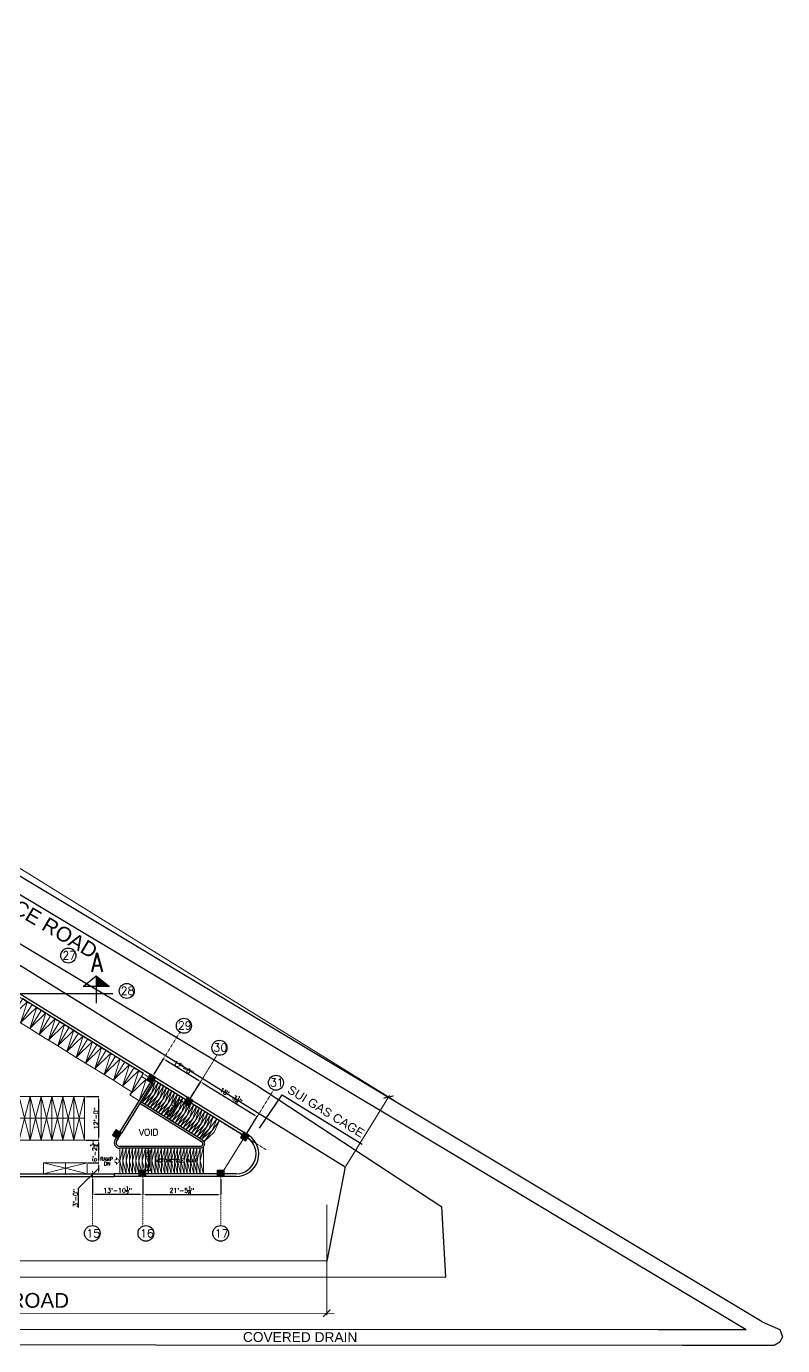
# Model space of a CAD drawing. Header units: inches. Extents: x -110725 to 51121, y 8404 to 44825.
# Drawn here: x 6619 to 9114, y 20005 to 24357 of the extents above; entities that cross this region are included whole.
import ezdxf

# ---------------------------------------------------------------- set-up
doc = ezdxf.new("R2010")
doc.units = ezdxf.units.IN
doc.header["$LTSCALE"] = 0.1
doc.header["$MEASUREMENT"] = 0
doc.linetypes.add('CENTER', pattern=[2, 1.25, -0.25, 0.25, -0.25])
doc.layers.get('0').update_dxf_attribs({"color": 1, "lineweight": 0})
doc.layers.get('Defpoints').update_dxf_attribs({"lineweight": 0})
for name, color, linetype in [('building', 6, 'Continuous'), ('Column Hatch', 7, 'Continuous'), ('COLUMNS', 200, 'Continuous'), ('GF', 1, 'Continuous'), ('GFT', 4, 'Continuous'), ('GFW', 5, 'Continuous'), ('road', 8, 'Continuous')]:
    doc.layers.add(name, color=color, linetype=linetype)
for name, color, linetype, lineweight in [('CAR', 4, 'Continuous', 0), ('dim', 252, 'Continuous', 0), ('GRID', 8, 'CENTER', 0), ('ramp', 3, 'Continuous', 20), ('TEXT', 3, 'Continuous', 0)]:
    doc.layers.add(name, color=color, linetype=linetype, lineweight=lineweight)
doc.styles.add('EHSAN', font='arial.ttf', dxfattribs={"height": 54})
doc.styles.add('ROMAND', font='romand.shx')
doc.styles.get("Standard").update_dxf_attribs({"font": 'arial.ttf'})
doc.styles.add('style1', font='simplex.shx', dxfattribs={"width": 0.8})
doc.dimstyles.new('DIM', dxfattribs={"dimtxt": 15, "dimasz": 9, "dimexe": 0.25, "dimexo": 3, "dimgap": 0.125, "dimtad": 1, "dimdec": 3, "dimzin": 3, "dimdsep": 46, "dimlunit": 4, "dimtxsty": 'ROMAND', "dimcen": 0.125, "dimaunit": 1, "dimadec": 0, "dimazin": 0, "dimtfac": 0.75, "dimtdec": 3, "dimtix": 1, "dimtofl": 0, "dimtmove": 2, "dimatfit": 3, "dimfxl": 1, "dimtolj": 1, "dimtzin": 3, "dimarcsym": 1})
doc.dimstyles.new('DIM1', dxfattribs={"dimtxt": 54, "dimasz": 6, "dimexe": 6, "dimexo": 3, "dimgap": 1, "dimtad": 0, "dimzin": 0, "dimdsep": 46, "dimlunit": 4, "dimtxsty": 'EHSAN', "dimblk": 'ARCHTICK', "dimcen": 3, "dimdle": 6, "dimclrd": 4, "dimclre": 4, "dimclrt": 6, "dimadec": 0, "dimazin": 0, "dimtfac": 1, "dimtofl": 0, "dimtmove": 1, "dimatfit": 3, "dimldrblk": 'ARCHTICK', "dimfxl": 4, "dimtolj": 1, "dimtzin": 3, "dimlwd": -1, "dimlwe": -1, "dimarcsym": 0})
doc.dimstyles.get("Standard").update_dxf_attribs({"dimtxt": 0.18, "dimasz": 0.18, "dimexe": 0.18, "dimexo": 0.0625, "dimgap": 0.09, "dimtad": 0, "dimtih": 1, "dimtoh": 1, "dimdec": 4, "dimzin": 0, "dimdsep": 46, "dimtxsty": 'Standard', "dimcen": 0.09, "dimadec": 0, "dimazin": 0, "dimtfac": 1, "dimtdec": 4, "dimtofl": 0, "dimtmove": 0, "dimatfit": 3, "dimfxl": 1, "dimtolj": 1, "dimtzin": 0, "dimarcsym": 0})

# ---------------------------------------------------------------- blocks, each defined once
blk = doc.blocks.new('_ArchTick')
at = {"color": 0, "linetype": 'ByBlock', "const_width": 0.15}
blk.add_lwpolyline([(-0.5, -0.5), (0.5, 0.5)], dxfattribs=at)
blk = doc.blocks.new('*D1984')
at = {"layer": 'Defpoints', "color": 0, "transparency": 16777216}
for p in [(632.9, 20479.4, 1175.7), (7610.6, 20472.2, 1175.7), (632.5, 20119)]:
    blk.add_point(p, dxfattribs=at)
at = {"layer": 'dim', "color": 4, "transparency": 16777216}
for p, q in [((632.9, 20476.4), (632.5, 20113)), ((7610.6, 20469.2), (7610.2, 20105.8)), ((608.5, 20119), (4029.8, 20115.5)), ((7634.2, 20111.7), (4300.3, 20115.2))]:
    blk.add_line(p, q, dxfattribs=at)
at = {"layer": 'dim', "color": 4, "transparency": 16777216, "xscale": 24, "yscale": 24, "zscale": 24}
for p, rotation in [((632.5, 20119), 179.9406067498752), ((7610.2, 20111.8), 359.9406067498751)]:
    blk.add_blockref('_ArchTick', p, dxfattribs=dict(at, rotation=rotation))
at = {"layer": 'dim', "color": 6, "transparency": 16777216, "insert": (4165.1, 20163.9), "char_height": 54, "attachment_point": 5, "rotation": 359.9406, "style": 'EHSAN'}
blk.add_mtext('\\A1;581\'-5{\\H1x;\\S3/4;}"', dxfattribs=at)
blk = doc.blocks.new('*D1985')
at = {"layer": 'Defpoints', "color": 0, "transparency": 16777216}
for p in [(4213.6, 23059.7), (4070.8, 22829.6), (7671.2, 20595.2, 1175.7)]:
    blk.add_point(p, dxfattribs=at)
at = {"layer": 'dim', "color": 4, "transparency": 16777216}
for p, q in [((4072.4, 22832.1), (4216.7, 23064.8)), ((4193.2, 23072.3), (5899.6, 22013.3)), ((7834.4, 20812.6), (6128, 21871.6)), ((7672.8, 20597.7), (7817.1, 20830.4))]:
    blk.add_line(p, q, dxfattribs=at)
at = {"layer": 'dim', "color": 4, "transparency": 16777216, "xscale": 24, "yscale": 24, "zscale": 24}
for p, rotation in [((4213.6, 23059.7), 148.1765203500402), ((7814, 20825.3), 328.1765203500402)]:
    blk.add_blockref('_ArchTick', p, dxfattribs=dict(at, rotation=rotation))
at = {"layer": 'dim', "color": 6, "transparency": 16777216, "insert": (6013.8, 21942.5), "char_height": 54, "attachment_point": 5, "rotation": 328.1765, "style": 'EHSAN'}
blk.add_mtext('\\A1;353\'-1{\\H1x;\\S1/2;}"', dxfattribs=at)
blk = doc.blocks.new('*D3151')
at = {"layer": 'Defpoints', "color": 0, "transparency": 16777216}
for p in [(7139.4, 20806.7), (7087, 20754.4), (7101.5, 20745.4)]:
    blk.add_point(p, dxfattribs=at)
at = {"layer": 'dim', "color": 0, "lineweight": -2, "transparency": 16777216}
for p, q in [((7120.2, 20808), (7091.8, 20762)), ((7136.8, 20808.3), (7124.7, 20815.8)), ((7098.9, 20747), (7086.8, 20754.5))]:
    blk.add_line(p, q, dxfattribs=at)
at = {"layer": 'dim', "color": 0, "transparency": 16777216}
for points in [[(7118.9, 20808.8), (7121.5, 20807.2), (7124.9, 20815.6)], [(7090.5, 20762.8), (7093, 20761.2), (7087, 20754.4)]]:
    blk.add_solid(points, dxfattribs=at)
at = {"layer": 'dim', "color": 0, "transparency": 16777216, "insert": (7098.3, 20789.8), "char_height": 15, "attachment_point": 5, "rotation": 58.2678, "style": 'ROMAND'}
blk.add_mtext('\\A1;6\'-0"', dxfattribs=at)
blk = doc.blocks.new('*D3152')
at = {"layer": 'Defpoints', "color": 0, "transparency": 16777216}
for p in [(7012, 20656.5), (7027.4, 20656.5), (7012, 20584.5)]:
    blk.add_point(p, dxfattribs=at)
at = {"layer": 'dim', "color": 0, "lineweight": -2, "transparency": 16777216}
for p, q in [((7015, 20656.5), (7027.7, 20656.5)), ((7027.4, 20593.5), (7027.4, 20647.5)), ((7015, 20584.5), (7027.7, 20584.5))]:
    blk.add_line(p, q, dxfattribs=at)
at = {"layer": 'dim', "color": 0, "transparency": 16777216}
for points in [[(7025.9, 20647.5), (7028.9, 20647.5), (7027.4, 20656.5)], [(7025.9, 20593.5), (7028.9, 20593.5), (7027.4, 20584.5)]]:
    blk.add_solid(points, dxfattribs=at)
at = {"layer": 'dim', "color": 0, "transparency": 16777216, "insert": (7018.4, 20620.5), "char_height": 15, "attachment_point": 5, "rotation": 90, "style": 'ROMAND'}
blk.add_mtext('\\A1;6\'-0"', dxfattribs=at)
blk = doc.blocks.new('*D3156')
at = {"layer": 'Defpoints', "color": 0, "transparency": 16777216}
for p in [(6837.1, 20557.5), (7003.5, 20557.5), (6837.1, 20504)]:
    blk.add_point(p, dxfattribs=at)
at = {"layer": 'dim', "color": 0, "lineweight": -2, "transparency": 16777216}
for p, q in [((6837.1, 20554.5), (6837.1, 20503.7)), ((7003.5, 20554.5), (7003.5, 20503.7)), ((6994.5, 20504), (6846.1, 20504))]:
    blk.add_line(p, q, dxfattribs=at)
at = {"layer": 'dim', "color": 0, "transparency": 16777216}
for points in [[(6846.1, 20505.5), (6846.1, 20502.5), (6837.1, 20504)], [(6994.5, 20505.5), (6994.5, 20502.5), (7003.5, 20504)]]:
    blk.add_solid(points, dxfattribs=at)
at = {"layer": 'dim', "color": 0, "transparency": 16777216, "insert": (6920.3, 20517.2), "char_height": 15, "attachment_point": 5, "style": 'ROMAND'}
blk.add_mtext('\\A1;13\'-10{\\H0.75x;\\S1/2;}"', dxfattribs=at)
blk = doc.blocks.new('*D3160')
at = {"layer": 'Defpoints', "color": 0, "transparency": 16777216}
for p in [(7039.2, 20898.7), (7194.3, 20875.8), (7161.8, 20823.2)]:
    blk.add_point(p, dxfattribs=at)
at = {"layer": 'dim', "color": 0, "lineweight": -2, "transparency": 16777216}
for p, q in [((7040.8, 20901.2), (7072, 20951.7)), ((7079.5, 20946.8), (7186.7, 20880.5)), ((7163.4, 20825.8), (7194.5, 20876))]:
    blk.add_line(p, q, dxfattribs=at)
at = {"layer": 'dim', "color": 0, "transparency": 16777216}
for points in [[(7080.3, 20948), (7078.7, 20945.5), (7071.9, 20951.5)], [(7187.5, 20881.8), (7185.9, 20879.2), (7194.3, 20875.8)]]:
    blk.add_solid(points, dxfattribs=at)
at = {"layer": 'dim', "color": 0, "transparency": 16777216, "insert": (7137.9, 20921.3), "char_height": 15, "attachment_point": 5, "rotation": 328.2649, "style": 'ROMAND'}
blk.add_mtext('\\A1;12\'-0"', dxfattribs=at)
blk = doc.blocks.new('*D3161')
at = {"layer": 'Defpoints', "color": 0, "transparency": 16777216}
for p in [(7003.5, 20557.5), (7260.7, 20557.5), (7260.7, 20504)]:
    blk.add_point(p, dxfattribs=at)
at = {"layer": 'dim', "color": 0, "lineweight": -2, "transparency": 16777216}
for p, q in [((7003.5, 20554.5), (7003.5, 20503.7)), ((7260.7, 20554.5), (7260.7, 20503.7)), ((7012.5, 20504), (7251.7, 20504))]:
    blk.add_line(p, q, dxfattribs=at)
at = {"layer": 'dim', "color": 0, "transparency": 16777216}
for points in [[(7012.5, 20505.5), (7012.5, 20502.5), (7003.5, 20504)], [(7251.7, 20505.5), (7251.7, 20502.5), (7260.7, 20504)]]:
    blk.add_solid(points, dxfattribs=at)
at = {"layer": 'dim', "color": 0, "transparency": 16777216, "insert": (7132.1, 20517.2), "char_height": 15, "attachment_point": 5, "style": 'ROMAND'}
blk.add_mtext('\\A1;21\'-5{\\H0.75x;\\S1/8;}"', dxfattribs=at)
blk = doc.blocks.new('*D3162')
at = {"layer": 'Defpoints', "color": 0, "transparency": 16777216}
for p in [(7159.3, 20819.1), (7380.9, 20761.1), (7345.9, 20704.3)]:
    blk.add_point(p, dxfattribs=at)
at = {"layer": 'dim', "color": 0, "lineweight": -2, "transparency": 16777216}
for p, q in [((7160.9, 20821.6), (7194.4, 20876.1)), ((7201.9, 20871.2), (7373.2, 20765.8)), ((7347.5, 20706.9), (7381, 20761.3))]:
    blk.add_line(p, q, dxfattribs=at)
at = {"layer": 'dim', "color": 0, "transparency": 16777216}
for points in [[(7202.7, 20872.5), (7201.1, 20869.9), (7194.2, 20875.9)], [(7374, 20767.1), (7372.4, 20764.6), (7380.9, 20761.1)]]:
    blk.add_solid(points, dxfattribs=at)
at = {"layer": 'dim', "color": 0, "transparency": 16777216, "insert": (7294.5, 20829.8), "char_height": 15, "attachment_point": 5, "rotation": 328.4097, "style": 'ROMAND'}
blk.add_mtext('\\A1;18\'-3{\\H0.75x;\\S1/8;}"', dxfattribs=at)
blk = doc.blocks.new('Ar')
at = {"const_width": 1.5}
blk.add_lwpolyline([(-4.5, 0), (-4.5, 3), (-1.5, 3), (-1.5, 6), (4.5, 0), (-1.5, -6), (-1.5, -2.25), (-4.5, -2.25)], close=True, dxfattribs=at)
blk = doc.blocks.new('A$C245768EA')
at = {"layer": 'CAR'}
for p, q in [((18, 72), (0, 0)), ((36, 0), (18, 72))]:
    blk.add_line(p, q, dxfattribs=at)
blk.add_lwpolyline([(0, 72), (36, 72), (36, 0), (0, 0)], close=True, dxfattribs=at)
blk = doc.blocks.new('*D3164')
at = {"layer": 'Defpoints', "color": 0, "transparency": 16777216}
for p in [(6820.1, 20608.5), (6858, 20608.5), (6820.2, 20572.5)]:
    blk.add_point(p, dxfattribs=at)
at = {"layer": 'dim', "color": 0, "lineweight": -2, "transparency": 16777216}
for p, q in [((6858, 20590.5), (6790.1, 20523.3)), ((6823.1, 20608.5), (6858.2, 20608.5)), ((6858, 20581.5), (6858, 20599.5)), ((6823.2, 20572.5), (6858.2, 20572.5)), ((6790.1, 20523.3), (6790.1, 20460.9))]:
    blk.add_line(p, q, dxfattribs=at)
at = {"layer": 'dim', "color": 0, "transparency": 16777216}
for points in [[(6856.5, 20599.5), (6859.5, 20599.5), (6858, 20608.5)], [(6856.5, 20581.5), (6859.5, 20581.5), (6858, 20572.5)]]:
    blk.add_solid(points, dxfattribs=at)
at = {"layer": 'dim', "color": 0, "transparency": 16777216, "insert": (6781, 20492.1), "char_height": 15, "attachment_point": 5, "rotation": 90, "style": 'ROMAND'}
blk.add_mtext('\\A1;3\'-0"', dxfattribs=at)
blk = doc.blocks.new('*D3165')
at = {"layer": 'Defpoints', "color": 0, "transparency": 16777216}
for p in [(6811.6, 20683.3), (6858, 20683.3), (6820.1, 20608.5)]:
    blk.add_point(p, dxfattribs=at)
at = {"layer": 'dim', "color": 0, "lineweight": -2, "transparency": 16777216}
for p, q in [((6814.6, 20683.3), (6858.2, 20683.3)), ((6858, 20617.5), (6858, 20674.3)), ((6823.1, 20608.5), (6858.2, 20608.5))]:
    blk.add_line(p, q, dxfattribs=at)
at = {"layer": 'dim', "color": 0, "transparency": 16777216}
for points in [[(6856.5, 20674.3), (6859.5, 20674.3), (6858, 20683.3)], [(6856.5, 20617.5), (6859.5, 20617.5), (6858, 20608.5)]]:
    blk.add_solid(points, dxfattribs=at)
at = {"layer": 'dim', "color": 0, "transparency": 16777216, "insert": (6844.7, 20645.9), "char_height": 15, "attachment_point": 5, "rotation": 90, "style": 'ROMAND'}
blk.add_mtext('\\A1;6\'-2{\\H0.75x;\\S3/4;}"', dxfattribs=at)
blk = doc.blocks.new('*D3166')
at = {"layer": 'Defpoints', "color": 0, "transparency": 16777216}
for p in [(6811.6, 20827.3), (6858, 20827.3), (6811.6, 20683.3)]:
    blk.add_point(p, dxfattribs=at)
at = {"layer": 'dim', "color": 0, "lineweight": -2, "transparency": 16777216}
for p, q in [((6814.6, 20827.3), (6858.2, 20827.3)), ((6858, 20692.3), (6858, 20818.3)), ((6814.6, 20683.3), (6858.2, 20683.3))]:
    blk.add_line(p, q, dxfattribs=at)
at = {"layer": 'dim', "color": 0, "transparency": 16777216}
for points in [[(6856.5, 20818.3), (6859.5, 20818.3), (6858, 20827.3)], [(6856.5, 20692.3), (6859.5, 20692.3), (6858, 20683.3)]]:
    blk.add_solid(points, dxfattribs=at)
at = {"layer": 'dim', "color": 0, "transparency": 16777216, "insert": (6848.9, 20755.3), "char_height": 15, "attachment_point": 5, "rotation": 90, "style": 'ROMAND'}
blk.add_mtext('\\A1;12\'-0"', dxfattribs=at)

msp = doc.modelspace()

# ---------------------------------------------------------------- hatches: boundary and pattern name
at = {"layer": 'Column Hatch'}
for points in [[(7027.86816, 20900.30822), (7016.86744, 20882.42004), (7034.72778, 20871.37417), (7045.7285, 20889.26235)], [(7168.22035, 20813.55342), (7150.36002, 20824.59929), (7139.35929, 20806.71111), (7157.21963, 20795.66524)], [(6932.77129, 20706.61851), (6914.91096, 20717.66438), (6903.91024, 20699.7762), (6921.77057, 20688.73033)], [(7354.56748, 20698.27836), (7336.70715, 20709.32422), (7325.70642, 20691.43605), (7343.56676, 20680.39018)], [(7012.63724, 20584.53135), (6991.63724, 20584.53135), (6991.63724, 20563.53135), (7012.63724, 20563.53135)], [(7250.17432, 20584.53135), (7271.17432, 20584.53135), (7271.17432, 20563.53135), (7250.17432, 20563.53135)]]:
    msp.add_hatch(color=256, dxfattribs=at).paths.add_polyline_path(points)
at = {"layer": 'GF'}
msp.add_hatch(color=256, dxfattribs=at).paths.add_polyline_path([(6849.9427, 21189.83109), (6849.9427, 21225.32739), (6893.43503, 21189.83109)])

# ---------------------------------------------------------------- linework, layer by layer
at = {"layer": 'building', "linetype": 'Continuous', "elevation": 1.07221}
msp.add_lwpolyline([(1524.90631, 24283.46768), (4069.27015, 22826.982), (7671.19468, 20595.17907), (7610.59252, 20283.36427), (1388.0528, 20285.00184)], dxfattribs=at)
at = {"layer": 'COLUMNS', "elevation": 1.07221}
for points in [[(7016.86744, 20882.42004), (7034.72778, 20871.37417), (7045.7285, 20889.26235), (7027.86816, 20900.30822)], [(7139.35929, 20806.71111), (7157.21963, 20795.66524), (7168.22035, 20813.55342), (7150.36002, 20824.59929)], [(6903.91024, 20699.7762), (6921.77057, 20688.73033), (6932.77129, 20706.61851), (6914.91096, 20717.66438)], [(7325.70642, 20691.43605), (7343.56676, 20680.39018), (7354.56748, 20698.27836), (7336.70715, 20709.32422)], [(6991.63724, 20584.53135), (7012.63724, 20584.53135), (7012.63724, 20563.53135), (6991.63724, 20563.53135)], [(7250.17432, 20584.53135), (7271.17432, 20584.53135), (7271.17432, 20563.53135), (7250.17432, 20563.53135)]]:
    msp.add_lwpolyline(points, close=True, dxfattribs=at)
at = {"layer": 'GF'}
for p, q in [((6849.9427, 21225.32739, 1.07221), (6849.9427, 21135.33674, 1.07221)), ((6904.30811, 21165.88411, 1.07221), (6369.0222, 21165.88411, 1.07221)), ((7045.7285, 20889.26235, 1.07221), (7150.34277, 20824.57125, 1.07221)), ((6927.7134, 20709.74661, 1.07221), (7029.62503, 20874.53001, 1.07221)), ((7034.39463, 20871.58021, 1.07221), (6932.77129, 20706.61851, 1.07221)), ((7040.99502, 20881.60767, 1.07221), (7145.62818, 20816.90489, 1.07221)), ((6993.4833, 20805.17024, 1.07221), (7197.21293, 20679.18599, 1.07221)), ((6996.63032, 20810.2787, 1.07221), (7200.36863, 20684.28908, 1.07221)), ((7152.89422, 20822.99317, 1.07221), (7336.70715, 20709.32422, 1.07221)), ((7163.48965, 20805.86087, 1.07221), (7331.99461, 20701.66122, 1.07221)), ((6911.78972, 20683.99921, 1.07221), (6916.66757, 20691.88633, 1.07221)), ((6921.75671, 20688.73891, 1.07221), (6916.89265, 20680.84325, 1.07221)), ((7192.47938, 20662.53135, 1.07221), (6927.09853, 20662.53135, 1.07221)), ((7192.47938, 20656.53135, 1.07221), (6927.09853, 20656.53135, 1.07221)), ((6909.09853, 20572.53135, 1.07221), (6909.09853, 20563.53135, 1.07221)), ((6991.63724, 20572.53135, 1.07221), (6909.09853, 20572.53135, 1.07221)), ((6991.63724, 20563.53135, 1.07221), (6909.09853, 20563.53135, 1.07221)), ((7250.17432, 20572.53135, 1.07221), (7012.63724, 20572.53135, 1.07221)), ((7311.94162, 20563.53135, 1.07221), (7012.63724, 20563.53135, 1.07221)), ((7311.94162, 20572.53135, 1.07221), (7271.17432, 20572.53135, 1.07221))]:
    msp.add_line(p, q, dxfattribs=at)
at = {"layer": 'GF', "elevation": 1.07221}
msp.add_lwpolyline([(6849.9427, 21225.32739), (6893.43503, 21189.83109), (6806.45036, 21189.83109)], close=True, dxfattribs=at)
at = {"layer": 'GF'}
for centre, radius, start, end in [((6927.09853, 20674.53135, 1.07221), 18, 148.26494667, 270), ((6927.09853, 20674.53135, 1.07221), 12, 148.26494667, 270), ((7192.47938, 20671.53135, 1.07221), 15, 270, 58.26779061), ((7192.47938, 20671.53135, 1.07221), 9, 270, 58.26779061), ((7311.94162, 20637.51499, 1.07221), 73.98364, 270, 54.93940233), ((7311.94162, 20637.51499, 1.07221), 64.98364, 270, 54.93940233)]:
    msp.add_arc(centre, radius, start, end, dxfattribs=at)
at = {"layer": 'GFT'}
for centre, radius in [((6757.75194, 21292.05785, 22.91185), 24.8276), ((6950.43241, 21175.27971, 22.91185), 24.8276), ((7138.91346, 21060.33239, 22.91185), 24.8276), ((7256.30054, 20987.77714, 22.91185), 24.8276), ((7442.65486, 20872.51377, 22.91185), 24.8276), ((6836.67302, 20375.50613, 1.07221), 25.98162), ((7013.65082, 20375.50613, 1.07221), 25.98162), ((7260.29551, 20375.50613, 1.07221), 25.98162)]:
    msp.add_circle(centre, radius, dxfattribs=at)
at = {"layer": 'GFW', "color": 2}
for p, q in [((4742.46854, 22313.7792, 1.07221), (7027.98527, 20900.49864, 1.07221)), ((4435.05183, 20563.53135, 1.07221), (6909.09853, 20563.53135, 1.07221)), ((4444.05183, 20572.53135, 1.07221), (6909.09853, 20572.53135, 1.07221))]:
    msp.add_line(p, q, dxfattribs=at)
at = {"layer": 'GRID'}
for p, q in [((3840.67655, 22859.10676, 1.07221), (7411.40729, 20650.75952, 1.07221)), ((7126.81059, 21041.15342, 1.07221), (7036.79833, 20894.78529, 1.07221)), ((7249.46196, 20965.70388, 1.07221), (7159.28299, 20819.06466, 1.07221)), ((7435.81628, 20850.44051, 1.07221), (7345.63731, 20703.80129, 1.07221)), ((6837.05183, 20581.53135, 1.07221), (6837.05183, 20403.03634, 1.07221)), ((7003.52962, 20581.53135, 1.07221), (7003.52962, 20403.03634, 1.07221)), ((7260.67432, 20581.53135, 1.07221), (7260.67432, 20403.03634, 1.07221))]:
    msp.add_line(p, q, dxfattribs=at)
at = {"layer": 'ramp'}
for p, q in [((7000.84048, 20807.67519, 1.07221), (7045.01967, 20879.11892, 1.07221)), ((7009.95546, 20802.13055, 1.07221), (7054.13465, 20873.57428, 1.07221)), ((7019.02729, 20796.51611, 1.07221), (7063.20648, 20867.95985, 1.07221)), ((7028.09911, 20790.90168, 1.07221), (7072.2783, 20862.34541, 1.07221)), ((7032.0019, 20837.78262, 1.07221), (7045.01967, 20879.11892, 1.07221)), ((7037.17094, 20785.28725, 1.07221), (7081.35013, 20856.73098, 1.07221)), ((7041.07372, 20832.16818, 1.07221), (7054.09149, 20873.50448, 1.07221)), ((7046.24276, 20779.67281, 1.07221), (7090.42195, 20851.11654, 1.07221)), ((7050.14555, 20826.55375, 1.07221), (7063.16332, 20867.89005, 1.07221)), ((7055.31459, 20774.05838, 1.07221), (7099.49378, 20845.50211, 1.07221)), ((7059.21737, 20820.93932, 1.07221), (7072.23514, 20862.27561, 1.07221)), ((7068.2892, 20815.32488, 1.07221), (7081.30697, 20856.66118, 1.07221)), ((7077.36102, 20809.71045, 1.07221), (7090.37879, 20851.04675, 1.07221)), ((7086.43285, 20804.09601, 1.07221), (7099.45062, 20845.43231, 1.07221)), ((7000.86843, 20807.74988, 1.07221), (7032.04506, 20837.85241, 1.07221)), ((7009.94025, 20802.13544, 1.07221), (7041.11688, 20832.23798, 1.07221)), ((7019.01208, 20796.52101, 1.07221), (7050.18871, 20826.62355, 1.07221)), ((7028.0839, 20790.90657, 1.07221), (7059.26053, 20821.00911, 1.07221)), ((7037.15573, 20785.29214, 1.07221), (7068.33236, 20815.39468, 1.07221)), ((7046.22755, 20779.6777, 1.07221), (7077.40418, 20809.78024, 1.07221)), ((7055.29938, 20774.06327, 1.07221), (7086.47601, 20804.16581, 1.07221)), ((7064.38641, 20768.44394, 1.07221), (7108.5656, 20839.88767, 1.07221)), ((7073.45824, 20762.82951, 1.07221), (7117.63743, 20834.27324, 1.07221)), ((7082.53006, 20757.21508, 1.07221), (7126.70925, 20828.65881, 1.07221)), ((7091.60189, 20751.60064, 1.07221), (7135.78108, 20823.04437, 1.07221)), ((7095.50467, 20798.48158, 1.07221), (7108.52244, 20839.81788, 1.07221)), ((7100.67371, 20745.98621, 1.07221), (7144.8529, 20817.42994, 1.07221)), ((7104.5765, 20792.86714, 1.07221), (7117.59427, 20834.20344, 1.07221)), ((7109.74554, 20740.37177, 1.07221), (7147.61208, 20801.6071, 1.07221)), ((7113.64832, 20787.25271, 1.07221), (7126.66609, 20828.58901, 1.07221)), ((7122.72015, 20781.63828, 1.07221), (7135.73792, 20822.97458, 1.07221)), ((7131.79197, 20776.02384, 1.07221), (7141.1143, 20805.62571, 1.07221)), ((7143.65688, 20813.69938, 1.07221), (7144.80974, 20817.36014, 1.07221)), ((7149.93562, 20764.79497, 1.07221), (7162.21601, 20803.78982, 1.07221)), ((7064.3712, 20768.44884, 1.07221), (7095.54783, 20798.55137, 1.07221)), ((7073.44303, 20762.8344, 1.07221), (7104.61966, 20792.93694, 1.07221)), ((7082.51485, 20757.21997, 1.07221), (7113.69148, 20787.32251, 1.07221)), ((7091.58668, 20751.60553, 1.07221), (7122.76331, 20781.70807, 1.07221)), ((7100.6585, 20745.9911, 1.07221), (7131.83513, 20776.09364, 1.07221)), ((7109.73033, 20740.37666, 1.07221), (7140.90696, 20770.4792, 1.07221)), ((7118.80215, 20734.76223, 1.07221), (7149.97878, 20764.86477, 1.07221)), ((7118.81737, 20734.75734, 1.07221), (7156.68565, 20795.99548, 1.07221)), ((7127.87398, 20729.1478, 1.07221), (7159.05061, 20759.25034, 1.07221)), ((7127.88919, 20729.1429, 1.07221), (7172.06838, 20800.58664, 1.07221)), ((7136.96102, 20723.52847, 1.07221), (7181.1402, 20794.9722, 1.07221)), ((7140.8638, 20770.40941, 1.07221), (7150.18715, 20800.01454, 1.07221)), ((7146.03284, 20717.91404, 1.07221), (7190.21203, 20789.35777, 1.07221)), ((7155.10467, 20712.2996, 1.07221), (7199.28385, 20783.74333, 1.07221)), ((7159.00745, 20759.18054, 1.07221), (7172.02522, 20800.51684, 1.07221)), ((7164.17649, 20706.68517, 1.07221), (7208.35568, 20778.1289, 1.07221)), ((7168.07927, 20753.5661, 1.07221), (7181.09704, 20794.9024, 1.07221)), ((7173.24832, 20701.07073, 1.07221), (7217.4275, 20772.51446, 1.07221)), ((7177.1511, 20747.95167, 1.07221), (7190.16887, 20789.28797, 1.07221)), ((7182.32014, 20695.4563, 1.07221), (7226.49933, 20766.90003, 1.07221)), ((7186.22292, 20742.33724, 1.07221), (7199.24069, 20783.67354, 1.07221)), ((7191.40676, 20689.88562, 1.07221), (7235.58595, 20761.32935, 1.07221)), ((7195.29475, 20736.7228, 1.07221), (7208.31252, 20778.0591, 1.07221)), ((7204.36657, 20731.10837, 1.07221), (7217.38434, 20772.44467, 1.07221)), ((7213.44047, 20725.49728, 1.07221), (7226.45824, 20766.83358, 1.07221)), ((7222.52709, 20719.9266, 1.07221), (7235.54486, 20761.2629, 1.07221)), ((7136.9458, 20723.53336, 1.07221), (7168.12243, 20753.6359, 1.07221)), ((7146.01763, 20717.91893, 1.07221), (7177.19426, 20748.02147, 1.07221)), ((7155.08946, 20712.30449, 1.07221), (7186.26608, 20742.40703, 1.07221)), ((7164.16128, 20706.69006, 1.07221), (7195.33791, 20736.7926, 1.07221)), ((7173.23311, 20701.07563, 1.07221), (7204.40973, 20731.17816, 1.07221)), ((7182.307, 20695.46453, 1.07221), (7213.48363, 20725.56707, 1.07221)), ((7191.39362, 20689.89386, 1.07221), (7222.57025, 20719.99639, 1.07221)), ((7197.39276, 20686.12933, 1.07221), (7247.73894, 20753.85164, 1.07221)), ((7197.39276, 20686.12933, 1.07221), (7232.01622, 20714.802, 1.07221)), ((7205.44954, 20679.06628, 1.07221), (7256.81038, 20748.15345, 1.07221)), ((7232.01622, 20714.802, 1.07221), (7247.69381, 20753.79093, 1.07221)), ((7239.13809, 20709.05721, 1.07221), (7256.76524, 20748.09273, 1.07221)), ((7205.44954, 20679.06628, 1.07221), (7239.13809, 20709.05721, 1.07221)), ((7271.17432, 20584.53135, 1.07221), (7334.08548, 20686.25395, 1.07221)), ((7271.17432, 20584.53135, 1.07221), (7334.08548, 20686.25395, 1.07221)), ((6927.09853, 20656.53135, 1.07221), (6927.09853, 20572.53135, 1.07221)), ((6927.09853, 20614.53135, 1.07221), (6937.71626, 20656.53135, 1.07221)), ((6937.71626, 20614.53135, 1.07221), (6948.33399, 20656.53135, 1.07221)), ((6937.71626, 20656.53135, 1.07221), (6937.71626, 20572.53135, 1.07221)), ((6948.33399, 20614.53135, 1.07221), (6958.95172, 20656.53135, 1.07221)), ((6948.33399, 20656.53135, 1.07221), (6948.33399, 20572.53135, 1.07221)), ((6958.95172, 20614.53135, 1.07221), (6969.56946, 20656.53135, 1.07221)), ((6958.95172, 20656.53135, 1.07221), (6958.95172, 20572.53135, 1.07221)), ((6969.56946, 20614.53135, 1.07221), (6980.18719, 20656.53135, 1.07221)), ((6969.56946, 20656.53135, 1.07221), (6969.56946, 20572.53135, 1.07221)), ((6980.18719, 20614.53135, 1.07221), (6990.80492, 20656.53135, 1.07221)), ((6980.18719, 20656.53135, 1.07221), (6980.18719, 20572.53135, 1.07221)), ((6990.80492, 20614.53135, 1.07221), (7001.42265, 20656.53135, 1.07221)), ((6990.80492, 20656.53135, 1.07221), (6990.80492, 20572.53135, 1.07221)), ((7001.42265, 20614.53135, 1.07221), (7012.04039, 20656.53135, 1.07221)), ((7001.42265, 20656.53135, 1.07221), (7001.42265, 20584.53135, 1.07221)), ((7012.04039, 20614.53135, 1.07221), (7022.65812, 20656.53135, 1.07221)), ((7012.04039, 20656.53135, 1.07221), (7012.04039, 20584.53135, 1.07221)), ((7022.65812, 20614.53135, 1.07221), (7033.27585, 20656.53135, 1.07221)), ((7022.65812, 20656.53135, 1.07221), (7022.65812, 20572.53135, 1.07221)), ((7033.27585, 20614.53135, 1.07221), (7043.89358, 20656.53135, 1.07221)), ((7033.27585, 20656.53135, 1.07221), (7033.27585, 20572.53135, 1.07221)), ((7043.89358, 20614.53135, 1.07221), (7054.51132, 20656.53135, 1.07221)), ((7043.89358, 20656.53135, 1.07221), (7043.89358, 20572.53135, 1.07221)), ((7054.51132, 20614.53135, 1.07221), (7065.12905, 20656.53135, 1.07221)), ((7054.51132, 20656.53135, 1.07221), (7054.51132, 20572.53135, 1.07221)), ((7065.12905, 20614.53135, 1.07221), (7075.74678, 20656.53135, 1.07221)), ((7065.12905, 20656.53135, 1.07221), (7065.12905, 20572.53135, 1.07221)), ((7075.74678, 20614.53135, 1.07221), (7086.36451, 20656.53135, 1.07221)), ((7075.74678, 20656.53135, 1.07221), (7075.74678, 20572.53135, 1.07221)), ((7086.36451, 20656.53135, 1.07221), (7086.36451, 20572.53135, 1.07221)), ((7086.36451, 20614.53135, 1.07221), (7096.98225, 20656.53135, 1.07221)), ((7096.98225, 20656.53135, 1.07221), (7096.98225, 20572.53135, 1.07221)), ((7096.98225, 20614.53135, 1.07221), (7107.59998, 20656.53135, 1.07221)), ((7107.59998, 20656.53135, 1.07221), (7107.59998, 20572.53135, 1.07221)), ((7107.59998, 20614.53135, 1.07221), (7118.21771, 20656.53135, 1.07221)), ((7118.21771, 20656.53135, 1.07221), (7118.21771, 20572.53135, 1.07221)), ((7118.21771, 20614.53135, 1.07221), (7128.83544, 20656.53135, 1.07221)), ((7128.83544, 20656.53135, 1.07221), (7128.83544, 20572.53135, 1.07221)), ((7128.83544, 20614.53135, 1.07221), (7139.45317, 20656.53135, 1.07221)), ((7139.45317, 20656.53135, 1.07221), (7139.45317, 20572.53135, 1.07221)), ((7139.45317, 20614.53135, 1.07221), (7150.07091, 20656.53135, 1.07221)), ((7150.07091, 20656.53135, 1.07221), (7150.07091, 20572.53135, 1.07221)), ((7150.07091, 20614.53135, 1.07221), (7160.68864, 20656.53135, 1.07221)), ((7160.68864, 20614.53135, 1.07221), (7171.30637, 20656.53135, 1.07221)), ((7160.68864, 20656.53135, 1.07221), (7160.68864, 20572.53135, 1.07221)), ((7171.30637, 20656.53135, 1.07221), (7171.30637, 20572.53135, 1.07221)), ((7181.9241, 20656.53135, 1.07221), (7171.30637, 20614.53135, 1.07221)), ((7181.9241, 20656.53135, 1.07221), (7181.9241, 20572.53135, 1.07221)), ((7192.54184, 20656.53135, 1.07221), (7181.9241, 20614.53135, 1.07221)), ((7203.15957, 20660.99885, 1.07221), (7192.54184, 20614.53135, 1.07221)), ((7192.54184, 20656.53135, 1.07221), (7192.54184, 20572.53135, 1.07221)), ((7203.15957, 20660.99885, 1.07221), (7203.15957, 20572.53135, 1.07221)), ((6927.09853, 20614.53135, 1.07221), (6937.71626, 20572.53135, 1.07221)), ((6937.71626, 20614.53135, 1.07221), (6948.33399, 20572.53135, 1.07221)), ((6948.33399, 20614.53135, 1.07221), (6958.95172, 20572.53135, 1.07221)), ((6958.95172, 20614.53135, 1.07221), (6969.56946, 20572.53135, 1.07221)), ((6969.56946, 20614.53135, 1.07221), (6980.18719, 20572.53135, 1.07221)), ((6980.18719, 20614.53135, 1.07221), (6990.80492, 20572.53135, 1.07221)), ((6990.80492, 20614.53135, 1.07221), (6998.38902, 20584.53135, 1.07221)), ((7001.42265, 20614.53135, 1.07221), (7009.00675, 20584.53135, 1.07221)), ((7012.04039, 20614.53135, 1.07221), (7022.65812, 20572.53135, 1.07221)), ((7022.65812, 20614.53135, 1.07221), (7033.27585, 20572.53135, 1.07221)), ((7033.27585, 20614.53135, 1.07221), (7043.89358, 20572.53135, 1.07221)), ((7043.89358, 20614.53135, 1.07221), (7054.51132, 20572.53135, 1.07221)), ((7054.51132, 20614.53135, 1.07221), (7065.12905, 20572.53135, 1.07221)), ((7065.12905, 20614.53135, 1.07221), (7075.74678, 20572.53135, 1.07221)), ((7075.74678, 20614.53135, 1.07221), (7086.36451, 20572.53135, 1.07221)), ((7086.36451, 20614.53135, 1.07221), (7096.98225, 20572.53135, 1.07221)), ((7096.98225, 20614.53135, 1.07221), (7107.59998, 20572.53135, 1.07221)), ((7107.59998, 20614.53135, 1.07221), (7118.21771, 20572.53135, 1.07221)), ((7118.21771, 20614.53135, 1.07221), (7128.83544, 20572.53135, 1.07221)), ((7128.83544, 20614.53135, 1.07221), (7139.45317, 20572.53135, 1.07221)), ((7139.45317, 20614.53135, 1.07221), (7150.07091, 20572.53135, 1.07221)), ((7150.07091, 20614.53135, 1.07221), (7160.68864, 20572.53135, 1.07221)), ((7160.68864, 20614.53135, 1.07221), (7171.30637, 20572.53135, 1.07221)), ((7171.30637, 20614.53135, 1.07221), (7181.9241, 20572.53135, 1.07221)), ((7181.9241, 20614.53135, 1.07221), (7192.54184, 20572.53135, 1.07221)), ((7192.54184, 20614.53135, 1.07221), (7203.15957, 20572.53135, 1.07221))]:
    msp.add_line(p, q, dxfattribs=at)
at = {"layer": 'road', "linetype": 'Continuous'}
for points, elevation in [([(9047.2707, 20083.63124), (8821.63366, 20218.94372), (-2747.1018, 27162.757)], 4.40796), ([(-2778.14453, 27109.72141), (8993.77831, 20058.33929)], 1.42961), ([(-2210.4013, 26513.70008), (-2128.10231, 26528.62687), (-1973.06227, 26477.02846), (-1771.00569, 26336.76517), (7378.72232, 20864.22481), (7990.44622, 20463.11896)], 3.21662), ([(-5950.76031, 20237.24667), (8003.36443, 20231.50136), (7990.44622, 20463.11896)], -5.95671), ([(-6845.42169, 20064.42399), (8702.97669, 20058.02228), (8993.77831, 20058.33929)], -8.69679), ([(9047.2707, 20083.63124), (9105.43586, 20058.60764), (9114.23663, 20034.43549), (9104.63881, 20017.17641), (9086.39559, 20005.33655), (9086.39559, 20005.33655)], 4.40796), ([(9086.39559, 20005.33655), (8783.96519, 20005.60601), (-6845.42169, 20015.66447)], 4.05056)]:
    msp.add_lwpolyline(points, dxfattribs=dict(at, elevation=elevation))

# ---------------------------------------------------------------- block references
at = {"layer": 'CAR', "xscale": -1}
for p, rotation in [((6600.14103, 21069.82642, 1.07221), 328.2688583245697), ((6661.37886, 21031.95918, 1.07221), 328.2688583246172), ((6722.61669, 20994.09193, 1.07221), 328.2688583246172), ((6753.2356, 20975.1583, 1.07221), 328.2688583246172), ((6814.47343, 20937.29105, 1.07221), 328.2688583246172), ((6875.71125, 20899.4238, 1.07221), 328.2688583246172), ((6936.94908, 20861.55656, 1.07221), 328.2688583244619), ((6991.75768, 20813.29214, 1.07221), 328.2688583243826), ((6595.5519, 20827.27929, 1.07221), 180), ((6667.5519, 20827.27929, 1.07221), 180), ((6739.5519, 20827.27929, 1.07221), 180), ((6820.05192, 20608.53128, 1.07221), 90)]:
    msp.add_blockref('A$C245768EA', p, dxfattribs=dict(at, rotation=rotation))
at = {"layer": 'CAR'}
for p, rotation in [((6600.14114, 21069.82636, 1.07221), 328.2688583245697), ((6661.37897, 21031.95911, 1.07221), 328.2688583246171), ((6753.23571, 20975.15823, 1.07221), 328.2688583246171), ((6814.47354, 20937.29099, 1.07221), 328.2688583246171), ((6875.71136, 20899.42374, 1.07221), 328.2688583244619), ((6936.94919, 20861.55649, 1.07221), 328.2688583244619), ((6667.55177, 20827.27929, 1.07221), 180), ((6739.55177, 20827.27929, 1.07221), 180), ((6811.55177, 20827.27929, 1.07221), 180), ((6676.05174, 20608.53128, 1.07221), 270)]:
    msp.add_blockref('A$C245768EA', p, dxfattribs=dict(at, rotation=rotation))
for p in [(6595.5519, 20683.27912, 1.07221), (6667.5519, 20683.27912, 1.07221), (6739.5519, 20683.27912, 1.07221)]:
    msp.add_blockref('A$C245768EA', p, dxfattribs=at)
at = {"layer": 'CAR', "xscale": -1}
for p in [(6667.55177, 20683.27912, 1.07221), (6739.55177, 20683.27912, 1.07221), (6811.55177, 20683.27912, 1.07221)]:
    msp.add_blockref('A$C245768EA', p, dxfattribs=at)
at = {"layer": 'GF', "xscale": -1.750000000000013, "yscale": 1.750000000000013, "zscale": 1.750000000000012, "rotation": 180}
msp.add_blockref('Ar', (6919.22353, 20614.53135, 1.07221), dxfattribs=at)

# ---------------------------------------------------------------- texts
at = {"layer": 'GFT'}
for s, width, insert, char_height, attachment_point, style in [('{\\Fsimplex|c0;27}', 49.9852977, (6737.98045, 21305.95987, 22.91185), 26.4, 1, 'ROMAND'), ('A', 211.56, (6871.43851, 21301.29638, 1.07221), 62.5, 3, 'style1'), ('{\\Fsimplex|c0;28}', 49.9852977, (6930.66092, 21189.18173, 22.91185), 26.4, 1, 'ROMAND'), ('{\\Fsimplex|c0;29}', 49.9852977, (7119.14197, 21074.23442, 22.91185), 26.4, 1, 'ROMAND'), ('{\\Fsimplex|c0;30}', 49.9852977, (7236.52905, 21001.67916, 22.91185), 26.4, 1, 'ROMAND'), ('{\\Fsimplex|c0;31}', 49.9852977, (7422.88337, 20886.41579, 22.91185), 26.4, 1, 'ROMAND'), ('{\\Fsimplex|c0;15}', 45.4062311, (6817.28323, 20388.84399, 1.07221), 26.4, 1, 'ROMAND'), ('{\\Fsimplex|c0;16}', 45.4062311, (6994.26102, 20388.84399, 1.07221), 26.4, 1, 'ROMAND'), ('{\\Fsimplex|c0;17}', 45.4062311, (7240.90571, 20388.84399, 1.07221), 26.4, 1, 'ROMAND')]:
    msp.add_mtext_dynamic_manual_height_columns(s, width=width, gutter_width=101.66862, heights=[0], dxfattribs=dict(at, insert=insert, char_height=char_height, attachment_point=attachment_point, style=style))
at = {"layer": 'TEXT', "color": 7, "linetype": 'Continuous', "lineweight": 25}
for s, height, rotation, p in [('SERVICE ROAD', 48.6116571, 329.43719354, (6393.06626, 21540.99216)), ('SUI GAS CAGE', 28.787522, 328.3723565, (7477.33553, 20841.58046)), ('SERVICE ROAD', 48.6116571, 359.88698245, (6246.83553, 20131.10451)), ('COVERED DRAIN', 32.4077714, 359.88698245, (7333.71587, 20017.6516))]:
    msp.add_text(s, height=height, rotation=rotation, dxfattribs=at).set_placement(p)
at = {"layer": 'TEXT', "style": 'ROMAND'}
for s, height, p in [('VOID', 21.755754, (6990.62338, 20698.07221, 1.07221)), ('VOID', 21.755754, (6990.62338, 20698.07221, 1.07221)), ('VOID', 21.755754, (6990.62338, 20698.07221, 1.07221)), ('RAMP', 11.897678, (6862.43078, 20614.74848, 1.07221)), ('DN', 11.897678, (6875.12156, 20599.61928, 1.07221)), ('MOTORCYCLE RAMP', 10.8778771, (7044.56238, 20610.10816, 1.07221))]:
    msp.add_text(s, height=height, dxfattribs=at).set_placement(p)

# ---------------------------------------------------------------- dimensions: what is measured, and where the dimension line sits
at = {"layer": 'dim'}
for base, p1, p2, angle, dimstyle, override, picture, middle, dimtype in [((4213.5516, 23059.65468, -1174.66297), (7671.19468, 20595.17907, 1.07221), (4070.76911, 22829.58067, -1174.66297), 148.17652035, 'DIM1', {"dimtxt": 36, "dimasz": 24, "dimdle": 24}, '*D1985', (6013.76438, 21942.45388, -1174.66297), 161), ((6857.99469, 20608.53135, 1.07221), (6820.16443, 20572.53135, 1.07221), (6820.05183, 20608.53135, 1.07221), 90, 'DIM', {"dimtmove": 1}, '*D3164', (6790.06329, 20523.20363, 1.07221), 160), ((632.48796, 20118.98538, -1174.66297), (7610.59252, 20472.16948, 1.07221), (632.86157, 20479.40266, 1.07221), 179.94060675, 'DIM1', {"dimtxt": 36, "dimasz": 24, "dimdle": 24}, '*D1984', (4165.10061, 20163.87297, -1174.66297), 161)]:
    dim = msp.add_linear_dim(base=base, p1=p1, p2=p2, angle=angle, dimstyle=dimstyle, override=override, dxfattribs=at)
    dim.commit()
    dim.dimension.update_dxf_attribs({"geometry": picture, "text_midpoint": middle, "dimtype": dimtype})
for base, p1, p2, angle, picture, middle in [((7194.32924, 20875.75531, 1.07221), (7039.18585, 20898.66762, 1.07221), (7161.84723, 20823.23434, 1.07221), 148.26494667, '*D3160', (7137.85632, 20921.32658, 1.07221)), ((7027.40461, 20656.53135, 1.07221), (7012.04039, 20584.53135, 1.07221), (7012.04039, 20656.53135, 1.07221), 90, '*D3152', (7018.35104, 20620.53135, 1.07221)), ((6837.05183, 20503.96423, 1.07221), (7003.52962, 20557.53135, 1.07221), (6837.05183, 20557.53135, 1.07221), 180, '*D3156', (6920.29073, 20517.21423, 1.07221))]:
    dim = msp.add_linear_dim(base=base, p1=p1, p2=p2, angle=angle, dimstyle='DIM', dxfattribs=at)
    dim.commit()
    dim.dimension.update_dxf_attribs({"geometry": picture, "text_midpoint": middle})
for p1, p2, distance, picture, middle in [((7159.293, 20819.08093, 1.07221), (7345.94215, 20704.29698, 1.07221), 66.70534, '*D3162', (7294.50156, 20829.79614, 1.07221)), ((7139.35929, 20806.71111, 1.07221), (7101.47303, 20745.44508, 1.07221), -16.97533, '*D3151', (7098.27817, 20789.76799, 1.07221))]:
    dim = msp.add_aligned_dim(p1=p1, p2=p2, distance=distance, dimstyle='DIM', dxfattribs=at)
    dim.commit()
    dim.dimension.update_dxf_attribs({"geometry": picture, "text_midpoint": middle})
for base, p1, p2, picture, middle in [((6857.99469, 20827.2792, 1.07221), (6811.55183, 20683.2792, 1.07221), (6811.55183, 20827.2792, 1.07221), '*D3166', (6848.94112, 20755.2792, 1.07221)), ((6857.99469, 20683.2792, 1.07221), (6820.05183, 20608.53135, 1.07221), (6811.55183, 20683.2792, 1.07221), '*D3165', (6844.74469, 20645.90528, 1.07221))]:
    dim = msp.add_linear_dim(base=base, p1=p1, p2=p2, angle=90, dimstyle='DIM', override={"dimtmove": 1}, dxfattribs=at)
    dim.commit()
    dim.dimension.update_dxf_attribs({"geometry": picture, "text_midpoint": middle})
dim = msp.add_linear_dim(base=(7260.67432, 20503.96423, 1.07221), p1=(7003.52962, 20557.53135, 1.07221), p2=(7260.67432, 20557.53135, 1.07221), dimstyle='DIM', dxfattribs=at)
dim.commit()
dim.dimension.update_dxf_attribs({"geometry": '*D3161', "text_midpoint": (7132.10197, 20517.21423, 1.07221)})

# ---------------------------------------------------------------- leaders
at = {"layer": 'TEXT', "linetype": 'Continuous'}
msp.add_leader([(7387.9898, 20722.48179, -1200.75335), (7463.56392, 20832.92198, -1200.75335), (7727.28012, 20669.58902, -1200.75335)], dimstyle='Standard', override={"dimasz": 2.5, "dimgap": 0.09, "dimtad": 0}, dxfattribs=at)

doc.saveas('drawing.dxf')
